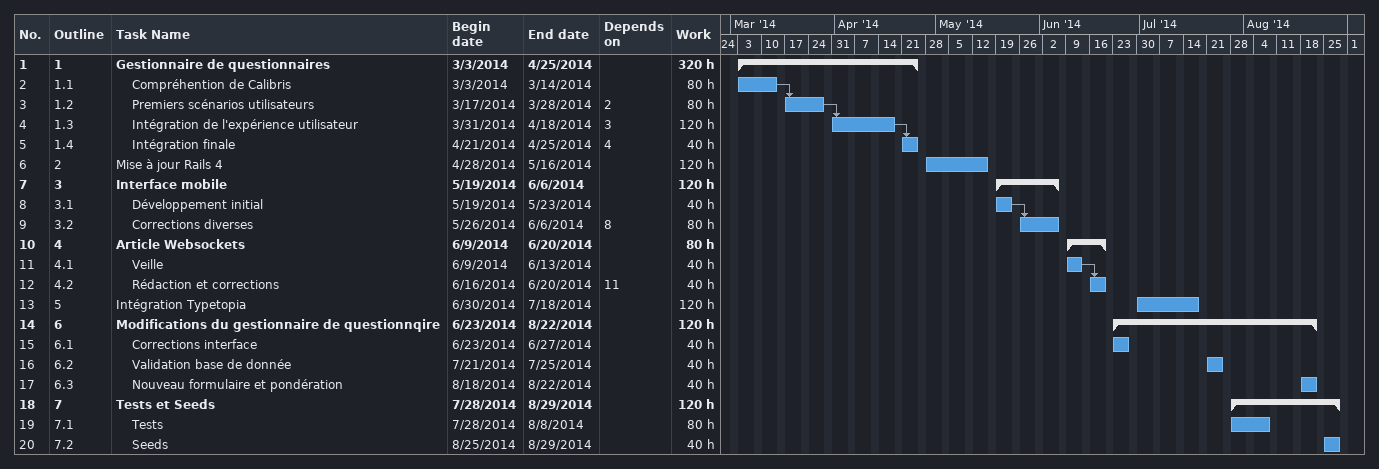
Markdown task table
| ID | WBS | Task | Start | Finish | Predecessors | Work (h) |
|---|---|---|---|---|---|---|
| 1 | 1 | **Gestionnaire de questionnaires** | 2014-03-03 | 2014-04-25 |  | 320 |
| 2 | 1.1 | Compréhention de Calibris | 2014-03-03 | 2014-03-14 |  | 80 |
| 3 | 1.2 | Premiers scénarios utilisateurs | 2014-03-17 | 2014-03-28 | 2 | 80 |
| 4 | 1.3 | Intégration de l'expérience utilisateur | 2014-03-31 | 2014-04-18 | 3 | 120 |
| 5 | 1.4 | Intégration finale | 2014-04-21 | 2014-04-25 | 4 | 40 |
| 6 | 2 | Mise à jour Rails 4 | 2014-04-28 | 2014-05-16 |  | 120 |
| 7 | 3 | **Interface mobile** | 2014-05-19 | 2014-06-06 |  | 120 |
| 8 | 3.1 | Développement initial | 2014-05-19 | 2014-05-23 |  | 40 |
| 9 | 3.2 | Corrections diverses | 2014-05-26 | 2014-06-06 | 8 | 80 |
| 10 | 4 | **Article Websockets** | 2014-06-09 | 2014-06-20 |  | 80 |
| 11 | 4.1 | Veille | 2014-06-09 | 2014-06-13 |  | 40 |
| 12 | 4.2 | Rédaction et corrections | 2014-06-16 | 2014-06-20 | 11 | 40 |
| 13 | 5 | Intégration Typetopia | 2014-06-30 | 2014-07-18 |  | 120 |
| 14 | 6 | **Modifications du gestionnaire de questionnqire** | 2014-06-23 | 2014-08-22 |  | 120 |
| 15 | 6.1 | Corrections interface | 2014-06-23 | 2014-06-27 |  | 40 |
| 16 | 6.2 | Validation base de donnée | 2014-07-21 | 2014-07-25 |  | 40 |
| 17 | 6.3 | Nouveau formulaire et pondération | 2014-08-18 | 2014-08-22 |  | 40 |
| 18 | 7 | **Tests et Seeds** | 2014-07-28 | 2014-08-29 |  | 120 |
| 19 | 7.1 | Tests | 2014-07-28 | 2014-08-08 |  | 80 |
| 20 | 7.2 | Seeds | 2014-08-25 | 2014-08-29 |  | 40 |
